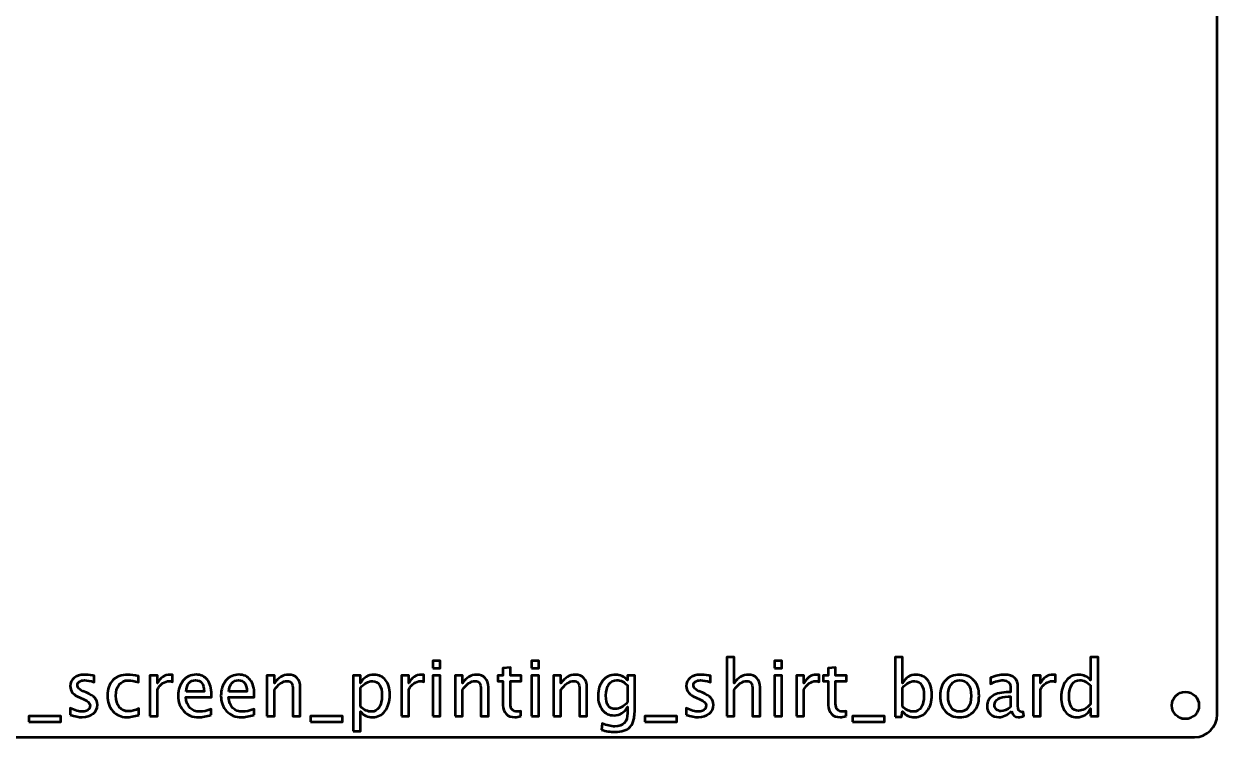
# Model space of a CAD drawing. Header units: centimetres. Extents: x -26.2 to 26.2, y -31.4 to 31.4.
# Drawn here: x -0.11 to 26.2, y -31.45 to -15.72 of the extents above; entities that cross this region are included whole.
import ezdxf

# ---------------------------------------------------------------- set-up
doc = ezdxf.new("R2010")
doc.units = ezdxf.units.CM
doc.header["$MEASUREMENT"] = 0
doc.layers.add('Layer 1', color=7, linetype='Continuous')

msp = doc.modelspace()

# ---------------------------------------------------------------- linework, layer by layer
at = {"layer": 'Layer 1', "lineweight": 53}
msp.add_ellipse((25.50001, -30.75001), major_axis=(0, 0.30001), ratio=1, dxfattribs=at)
msp.add_open_spline([(-6.7, 23.95), (-6.7, 23.95), (-6.7, 30.95), (-6.7, 30.95), (-6.7, 30.95), (-6.7, 31.22614), (-6.47614, 31.45), (-6.2, 31.45), (-6.2, 31.45), (-6.2, 31.45), (6.2, 31.45), (6.2, 31.45), (6.2, 31.45), (6.47614, 31.45), (6.7, 31.22614), (6.7, 30.95), (6.7, 30.95), (6.7, 30.95), (6.7, 23.95), (6.7, 23.95), (6.7, 23.95), (6.7, 23.95), (25.7, 23.95), (25.7, 23.95), (25.7, 23.95), (25.97614, 23.95), (26.2, 23.72614), (26.2, 23.45), (26.2, 23.45), (26.2, 23.45), (26.2, -30.95), (26.2, -30.95), (26.2, -30.95), (26.2, -31.22614), (25.97614, -31.45), (25.7, -31.45), (25.7, -31.45), (25.7, -31.45), (6.2, -31.45), (6.2, -31.45), (6.2, -31.45), (6.2, -31.45), (-6.2, -31.45), (-6.2, -31.45), (-6.2, -31.45), (-6.2, -31.45), (-25.7, -31.45), (-25.7, -31.45), (-25.7, -31.45), (-25.97614, -31.45), (-26.2, -31.22614), (-26.2, -30.95), (-26.2, -30.95), (-26.2, -30.95), (-26.2, 23.45), (-26.2, 23.45), (-26.2, 23.45), (-26.2, 23.72614), (-25.97614, 23.95), (-25.7, 23.95), (-25.7, 23.95), (-25.7, 23.95), (-6.7, 23.95), (-6.7, 23.95)], degree=3, knots=[0, 0, 0, 0, 0.05882353, 0.05882353, 0.05882353, 0.05882353, 0.11764706, 0.11764706, 0.11764706, 0.11764706, 0.17647059, 0.17647059, 0.17647059, 0.17647059, 0.23529412, 0.23529412, 0.23529412, 0.23529412, 0.29411765, 0.29411765, 0.29411765, 0.29411765, 0.35294118, 0.35294118, 0.35294118, 0.35294118, 0.41176471, 0.41176471, 0.41176471, 0.41176471, 0.47058824, 0.47058824, 0.47058824, 0.47058824, 0.52941176, 0.52941176, 0.52941176, 0.52941176, 0.58823529, 0.58823529, 0.58823529, 0.58823529, 0.64705882, 0.64705882, 0.64705882, 0.64705882, 0.70588235, 0.70588235, 0.70588235, 0.70588235, 0.76470588, 0.76470588, 0.76470588, 0.76470588, 0.82352941, 0.82352941, 0.82352941, 0.82352941, 0.88235294, 0.88235294, 0.88235294, 0.88235294, 1, 1, 1, 1], dxfattribs=at)
at = {"layer": 'Layer 1', "color": 5, "lineweight": 53}
for points, knots in [([(15.38648, -30.99003), (15.38648, -30.99003), (15.38648, -29.68447), (15.38648, -29.68447), (15.38648, -29.68447), (15.38648, -29.68447), (15.54904, -29.68447), (15.54904, -29.68447), (15.54904, -29.68447), (15.54904, -29.68447), (15.54904, -30.26218), (15.54904, -30.26218), (15.54904, -30.26218), (15.63512, -30.13659), (15.74067, -30.07394), (15.86541, -30.07394), (15.86541, -30.07394), (15.94387, -30.07394), (16.00624, -30.09849), (16.05224, -30.14788), (16.05224, -30.14788), (16.09824, -30.19699), (16.12138, -30.26331), (16.12138, -30.34628), (16.12138, -30.34628), (16.12138, -30.34628), (16.12138, -30.99003), (16.12138, -30.99003), (16.12138, -30.99003), (16.12138, -30.99003), (15.95883, -30.99003), (15.95883, -30.99003), (15.95883, -30.99003), (15.95883, -30.99003), (15.95883, -30.39934), (15.95883, -30.39934), (15.95883, -30.39934), (15.95883, -30.33274), (15.94895, -30.28532), (15.92947, -30.2571), (15.92947, -30.2571), (15.90972, -30.2286), (15.87726, -30.21448), (15.83183, -30.21448), (15.83183, -30.21448), (15.73192, -30.21448), (15.63766, -30.27968), (15.54904, -30.41006), (15.54904, -30.41006), (15.54904, -30.41006), (15.54904, -30.99003), (15.54904, -30.99003), (15.54904, -30.99003), (15.54904, -30.99003), (15.38648, -30.99003), (15.38648, -30.99003)], [0, 0, 0, 0, 0.06666667, 0.06666667, 0.06666667, 0.06666667, 0.13333333, 0.13333333, 0.13333333, 0.13333333, 0.2, 0.2, 0.2, 0.2, 0.26666667, 0.26666667, 0.26666667, 0.26666667, 0.33333333, 0.33333333, 0.33333333, 0.33333333, 0.4, 0.4, 0.4, 0.4, 0.46666667, 0.46666667, 0.46666667, 0.46666667, 0.53333333, 0.53333333, 0.53333333, 0.53333333, 0.6, 0.6, 0.6, 0.6, 0.66666667, 0.66666667, 0.66666667, 0.66666667, 0.73333333, 0.73333333, 0.73333333, 0.73333333, 0.8, 0.8, 0.8, 0.8, 0.86666667, 0.86666667, 0.86666667, 0.86666667, 1, 1, 1, 1]), ([(19.09967, -31.00019), (19.09967, -31.00019), (19.09967, -29.68447), (19.09967, -29.68447), (19.09967, -29.68447), (19.09967, -29.68447), (19.26223, -29.68447), (19.26223, -29.68447), (19.26223, -29.68447), (19.26223, -29.68447), (19.26223, -30.26218), (19.26223, -30.26218), (19.26223, -30.26218), (19.32883, -30.13659), (19.42902, -30.07394), (19.56251, -30.07394), (19.56251, -30.07394), (19.6706, -30.07394), (19.75555, -30.11317), (19.81764, -30.19191), (19.81764, -30.19191), (19.87973, -30.27065), (19.91077, -30.37817), (19.91077, -30.51449), (19.91077, -30.51449), (19.91077, -30.66294), (19.8755, -30.78288), (19.80522, -30.87375), (19.80522, -30.87375), (19.73495, -30.96491), (19.64238, -31.01035), (19.5278, -31.01035), (19.5278, -31.01035), (19.4214, -31.01035), (19.33278, -30.96971), (19.26223, -30.88815), (19.26223, -30.88815), (19.26223, -30.88815), (19.24247, -31.00019), (19.24247, -31.00019), (19.24247, -31.00019), (19.24247, -31.00019), (19.09967, -31.00019), (19.09967, -31.00019)], [0, 0, 0, 0, 0.08333333, 0.08333333, 0.08333333, 0.08333333, 0.16666667, 0.16666667, 0.16666667, 0.16666667, 0.25, 0.25, 0.25, 0.25, 0.33333333, 0.33333333, 0.33333333, 0.33333333, 0.41666667, 0.41666667, 0.41666667, 0.41666667, 0.5, 0.5, 0.5, 0.5, 0.58333333, 0.58333333, 0.58333333, 0.58333333, 0.66666667, 0.66666667, 0.66666667, 0.66666667, 0.75, 0.75, 0.75, 0.75, 0.83333333, 0.83333333, 0.83333333, 0.83333333, 1, 1, 1, 1]), ([(23.41089, -30.99003), (23.41089, -30.99003), (23.41089, -30.82154), (23.41089, -30.82154), (23.41089, -30.82154), (23.34456, -30.94741), (23.24466, -31.01035), (23.11117, -31.01035), (23.11117, -31.01035), (23.00279, -31.01035), (22.91756, -30.97112), (22.85547, -30.89238), (22.85547, -30.89238), (22.79338, -30.81364), (22.76234, -30.70611), (22.76234, -30.5698), (22.76234, -30.5698), (22.76234, -30.42079), (22.79762, -30.30084), (22.86789, -30.20997), (22.86789, -30.20997), (22.93845, -30.11938), (23.03101, -30.07394), (23.14588, -30.07394), (23.14588, -30.07394), (23.25228, -30.07394), (23.34089, -30.11458), (23.41089, -30.19614), (23.41089, -30.19614), (23.41089, -30.19614), (23.41089, -29.68447), (23.41089, -29.68447), (23.41089, -29.68447), (23.41089, -29.68447), (23.57344, -29.68447), (23.57344, -29.68447), (23.57344, -29.68447), (23.57344, -29.68447), (23.57344, -30.99003), (23.57344, -30.99003), (23.57344, -30.99003), (23.57344, -30.99003), (23.41089, -30.99003), (23.41089, -30.99003)], [0, 0, 0, 0, 0.08333333, 0.08333333, 0.08333333, 0.08333333, 0.16666667, 0.16666667, 0.16666667, 0.16666667, 0.25, 0.25, 0.25, 0.25, 0.33333333, 0.33333333, 0.33333333, 0.33333333, 0.41666667, 0.41666667, 0.41666667, 0.41666667, 0.5, 0.5, 0.5, 0.5, 0.58333333, 0.58333333, 0.58333333, 0.58333333, 0.66666667, 0.66666667, 0.66666667, 0.66666667, 0.75, 0.75, 0.75, 0.75, 0.83333333, 0.83333333, 0.83333333, 0.83333333, 1, 1, 1, 1]), ([(8.90667, -29.92831), (8.90667, -29.92831), (8.90667, -29.76575), (8.90667, -29.76575), (8.90667, -29.76575), (8.90667, -29.76575), (9.06923, -29.76575), (9.06923, -29.76575), (9.06923, -29.76575), (9.06923, -29.76575), (9.06923, -29.92831), (9.06923, -29.92831), (9.06923, -29.92831), (9.06923, -29.92831), (8.90667, -29.92831), (8.90667, -29.92831)], [0, 0, 0, 0, 0.2, 0.2, 0.2, 0.2, 0.4, 0.4, 0.4, 0.4, 0.6, 0.6, 0.6, 0.6, 1, 1, 1, 1]), ([(10.84835, -30.98975), (10.79811, -31.00358), (10.75437, -31.01035), (10.7174, -31.01035), (10.7174, -31.01035), (10.63442, -31.01035), (10.5698, -30.98664), (10.52351, -30.93923), (10.52351, -30.93923), (10.47695, -30.89182), (10.4538, -30.82606), (10.4538, -30.74167), (10.4538, -30.74167), (10.4538, -30.74167), (10.4538, -30.21448), (10.4538, -30.21448), (10.4538, -30.21448), (10.4538, -30.21448), (10.34148, -30.21448), (10.34148, -30.21448), (10.34148, -30.21448), (10.34148, -30.21448), (10.34148, -30.09257), (10.34148, -30.09257), (10.34148, -30.09257), (10.34148, -30.09257), (10.4538, -30.09257), (10.4538, -30.09257), (10.4538, -30.09257), (10.4538, -30.09257), (10.4538, -29.93029), (10.4538, -29.93029), (10.4538, -29.93029), (10.4538, -29.93029), (10.61636, -29.91477), (10.61636, -29.91477), (10.61636, -29.91477), (10.61636, -29.91477), (10.61636, -30.09257), (10.61636, -30.09257), (10.61636, -30.09257), (10.61636, -30.09257), (10.85174, -30.09257), (10.85174, -30.09257), (10.85174, -30.09257), (10.85174, -30.09257), (10.85174, -30.21448), (10.85174, -30.21448), (10.85174, -30.21448), (10.85174, -30.21448), (10.61636, -30.21448), (10.61636, -30.21448), (10.61636, -30.21448), (10.61636, -30.21448), (10.61636, -30.71232), (10.61636, -30.71232), (10.61636, -30.71232), (10.61636, -30.82973), (10.66744, -30.88843), (10.76933, -30.88843), (10.76933, -30.88843), (10.79106, -30.88843), (10.8173, -30.88476), (10.84835, -30.87771), (10.84835, -30.87771), (10.84835, -30.87771), (10.84835, -30.98975), (10.84835, -30.98975)], [0, 0, 0, 0, 0.05555556, 0.05555556, 0.05555556, 0.05555556, 0.11111111, 0.11111111, 0.11111111, 0.11111111, 0.16666667, 0.16666667, 0.16666667, 0.16666667, 0.22222222, 0.22222222, 0.22222222, 0.22222222, 0.27777778, 0.27777778, 0.27777778, 0.27777778, 0.33333333, 0.33333333, 0.33333333, 0.33333333, 0.38888889, 0.38888889, 0.38888889, 0.38888889, 0.44444444, 0.44444444, 0.44444444, 0.44444444, 0.5, 0.5, 0.5, 0.5, 0.55555556, 0.55555556, 0.55555556, 0.55555556, 0.61111111, 0.61111111, 0.61111111, 0.61111111, 0.66666667, 0.66666667, 0.66666667, 0.66666667, 0.72222222, 0.72222222, 0.72222222, 0.72222222, 0.77777778, 0.77777778, 0.77777778, 0.77777778, 0.83333333, 0.83333333, 0.83333333, 0.83333333, 0.88888889, 0.88888889, 0.88888889, 0.88888889, 1, 1, 1, 1]), ([(11.08034, -29.92831), (11.08034, -29.92831), (11.08034, -29.76575), (11.08034, -29.76575), (11.08034, -29.76575), (11.08034, -29.76575), (11.2429, -29.76575), (11.2429, -29.76575), (11.2429, -29.76575), (11.2429, -29.76575), (11.2429, -29.92831), (11.2429, -29.92831), (11.2429, -29.92831), (11.2429, -29.92831), (11.08034, -29.92831), (11.08034, -29.92831)], [0, 0, 0, 0, 0.2, 0.2, 0.2, 0.2, 0.4, 0.4, 0.4, 0.4, 0.6, 0.6, 0.6, 0.6, 1, 1, 1, 1]), ([(16.43747, -29.92831), (16.43747, -29.92831), (16.43747, -29.76575), (16.43747, -29.76575), (16.43747, -29.76575), (16.43747, -29.76575), (16.60003, -29.76575), (16.60003, -29.76575), (16.60003, -29.76575), (16.60003, -29.76575), (16.60003, -29.92831), (16.60003, -29.92831), (16.60003, -29.92831), (16.60003, -29.92831), (16.43747, -29.92831), (16.43747, -29.92831)], [0, 0, 0, 0, 0.2, 0.2, 0.2, 0.2, 0.4, 0.4, 0.4, 0.4, 0.6, 0.6, 0.6, 0.6, 1, 1, 1, 1]), ([(18.02101, -30.98975), (17.97077, -31.00358), (17.92703, -31.01035), (17.89006, -31.01035), (17.89006, -31.01035), (17.80708, -31.01035), (17.74246, -30.98664), (17.69617, -30.93923), (17.69617, -30.93923), (17.64961, -30.89182), (17.62646, -30.82606), (17.62646, -30.74167), (17.62646, -30.74167), (17.62646, -30.74167), (17.62646, -30.21448), (17.62646, -30.21448), (17.62646, -30.21448), (17.62646, -30.21448), (17.51414, -30.21448), (17.51414, -30.21448), (17.51414, -30.21448), (17.51414, -30.21448), (17.51414, -30.09257), (17.51414, -30.09257), (17.51414, -30.09257), (17.51414, -30.09257), (17.62646, -30.09257), (17.62646, -30.09257), (17.62646, -30.09257), (17.62646, -30.09257), (17.62646, -29.93029), (17.62646, -29.93029), (17.62646, -29.93029), (17.62646, -29.93029), (17.78902, -29.91477), (17.78902, -29.91477), (17.78902, -29.91477), (17.78902, -29.91477), (17.78902, -30.09257), (17.78902, -30.09257), (17.78902, -30.09257), (17.78902, -30.09257), (18.0244, -30.09257), (18.0244, -30.09257), (18.0244, -30.09257), (18.0244, -30.09257), (18.0244, -30.21448), (18.0244, -30.21448), (18.0244, -30.21448), (18.0244, -30.21448), (17.78902, -30.21448), (17.78902, -30.21448), (17.78902, -30.21448), (17.78902, -30.21448), (17.78902, -30.71232), (17.78902, -30.71232), (17.78902, -30.71232), (17.78902, -30.82973), (17.8401, -30.88843), (17.94199, -30.88843), (17.94199, -30.88843), (17.96372, -30.88843), (17.98996, -30.88476), (18.02101, -30.87771), (18.02101, -30.87771), (18.02101, -30.87771), (18.02101, -30.98975), (18.02101, -30.98975)], [0, 0, 0, 0, 0.05555556, 0.05555556, 0.05555556, 0.05555556, 0.11111111, 0.11111111, 0.11111111, 0.11111111, 0.16666667, 0.16666667, 0.16666667, 0.16666667, 0.22222222, 0.22222222, 0.22222222, 0.22222222, 0.27777778, 0.27777778, 0.27777778, 0.27777778, 0.33333333, 0.33333333, 0.33333333, 0.33333333, 0.38888889, 0.38888889, 0.38888889, 0.38888889, 0.44444444, 0.44444444, 0.44444444, 0.44444444, 0.5, 0.5, 0.5, 0.5, 0.55555556, 0.55555556, 0.55555556, 0.55555556, 0.61111111, 0.61111111, 0.61111111, 0.61111111, 0.66666667, 0.66666667, 0.66666667, 0.66666667, 0.72222222, 0.72222222, 0.72222222, 0.72222222, 0.77777778, 0.77777778, 0.77777778, 0.77777778, 0.83333333, 0.83333333, 0.83333333, 0.83333333, 0.88888889, 0.88888889, 0.88888889, 0.88888889, 1, 1, 1, 1]), ([(0.90794, -30.95786), (0.90794, -30.95786), (0.90794, -30.80884), (0.90794, -30.80884), (0.90794, -30.80884), (1.01433, -30.8619), (1.10662, -30.88843), (1.18536, -30.88843), (1.18536, -30.88843), (1.23221, -30.88843), (1.27116, -30.87573), (1.30192, -30.85033), (1.30192, -30.85033), (1.33268, -30.82521), (1.3482, -30.7936), (1.3482, -30.7555), (1.3482, -30.7555), (1.3482, -30.69991), (1.30502, -30.6539), (1.21866, -30.6175), (1.21866, -30.6175), (1.21866, -30.6175), (1.12355, -30.57714), (1.12355, -30.57714), (1.12355, -30.57714), (0.98329, -30.519), (0.91302, -30.4349), (0.91302, -30.32568), (0.91302, -30.32568), (0.91302, -30.2475), (0.94067, -30.18598), (0.99599, -30.14111), (0.99599, -30.14111), (1.05131, -30.09623), (1.12722, -30.07394), (1.22346, -30.07394), (1.22346, -30.07394), (1.27341, -30.07394), (1.3355, -30.08071), (1.40916, -30.09454), (1.40916, -30.09454), (1.40916, -30.09454), (1.44303, -30.10103), (1.44303, -30.10103), (1.44303, -30.10103), (1.44303, -30.10103), (1.44303, -30.2365), (1.44303, -30.2365), (1.44303, -30.2365), (1.35244, -30.2094), (1.28019, -30.19586), (1.22628, -30.19586), (1.22628, -30.19586), (1.17887, -30.19586), (1.14133, -30.2063), (1.11283, -30.2269), (1.11283, -30.2269), (1.08461, -30.2475), (1.0705, -30.27516), (1.0705, -30.30988), (1.0705, -30.30988), (1.0705, -30.3587), (1.11001, -30.40019), (1.18931, -30.43377), (1.18931, -30.43377), (1.18931, -30.43377), (1.26749, -30.46679), (1.26749, -30.46679), (1.26749, -30.46679), (1.3561, -30.50404), (1.41876, -30.54356), (1.45545, -30.58504), (1.45545, -30.58504), (1.49242, -30.62653), (1.51076, -30.67846), (1.51076, -30.74055), (1.51076, -30.74055), (1.51076, -30.81929), (1.47972, -30.88391), (1.41735, -30.93443), (1.41735, -30.93443), (1.35526, -30.98495), (1.27567, -31.01035), (1.17887, -31.01035), (1.17887, -31.01035), (1.10436, -31.01035), (1.01433, -30.99285), (0.90794, -30.95786)], [0, 0, 0, 0, 0.04347826, 0.04347826, 0.04347826, 0.04347826, 0.08695652, 0.08695652, 0.08695652, 0.08695652, 0.13043478, 0.13043478, 0.13043478, 0.13043478, 0.17391304, 0.17391304, 0.17391304, 0.17391304, 0.2173913, 0.2173913, 0.2173913, 0.2173913, 0.26086957, 0.26086957, 0.26086957, 0.26086957, 0.30434783, 0.30434783, 0.30434783, 0.30434783, 0.34782609, 0.34782609, 0.34782609, 0.34782609, 0.39130435, 0.39130435, 0.39130435, 0.39130435, 0.43478261, 0.43478261, 0.43478261, 0.43478261, 0.47826087, 0.47826087, 0.47826087, 0.47826087, 0.52173913, 0.52173913, 0.52173913, 0.52173913, 0.56521739, 0.56521739, 0.56521739, 0.56521739, 0.60869565, 0.60869565, 0.60869565, 0.60869565, 0.65217391, 0.65217391, 0.65217391, 0.65217391, 0.69565217, 0.69565217, 0.69565217, 0.69565217, 0.73913043, 0.73913043, 0.73913043, 0.73913043, 0.7826087, 0.7826087, 0.7826087, 0.7826087, 0.82608696, 0.82608696, 0.82608696, 0.82608696, 0.86956522, 0.86956522, 0.86956522, 0.86956522, 0.91304348, 0.91304348, 0.91304348, 0.91304348, 1, 1, 1, 1]), ([(2.42658, -30.96294), (2.32131, -30.99455), (2.23043, -31.01035), (2.15395, -31.01035), (2.15395, -31.01035), (2.03259, -31.01035), (1.93212, -30.96548), (1.85225, -30.87601), (1.85225, -30.87601), (1.77239, -30.78627), (1.73231, -30.6731), (1.73231, -30.53678), (1.73231, -30.53678), (1.73231, -30.39116), (1.77182, -30.27742), (1.85084, -30.19614), (1.85084, -30.19614), (1.92986, -30.11458), (2.04021, -30.07394), (2.18189, -30.07394), (2.18189, -30.07394), (2.2516, -30.07394), (2.33006, -30.08353), (2.41642, -30.10273), (2.41642, -30.10273), (2.41642, -30.10273), (2.41642, -30.23988), (2.41642, -30.23988), (2.41642, -30.23988), (2.32469, -30.21279), (2.2499, -30.19924), (2.19233, -30.19924), (2.19233, -30.19924), (2.10879, -30.19924), (2.04191, -30.23057), (1.99195, -30.29294), (1.99195, -30.29294), (1.942, -30.35531), (1.91688, -30.43857), (1.91688, -30.54243), (1.91688, -30.54243), (1.91688, -30.64318), (1.94285, -30.72446), (1.99449, -30.78683), (1.99449, -30.78683), (2.04614, -30.84892), (2.11359, -30.87996), (2.19741, -30.87996), (2.19741, -30.87996), (2.27164, -30.87996), (2.34784, -30.86077), (2.42658, -30.82239), (2.42658, -30.82239), (2.42658, -30.82239), (2.42658, -30.96294), (2.42658, -30.96294)], [0, 0, 0, 0, 0.06666667, 0.06666667, 0.06666667, 0.06666667, 0.13333333, 0.13333333, 0.13333333, 0.13333333, 0.2, 0.2, 0.2, 0.2, 0.26666667, 0.26666667, 0.26666667, 0.26666667, 0.33333333, 0.33333333, 0.33333333, 0.33333333, 0.4, 0.4, 0.4, 0.4, 0.46666667, 0.46666667, 0.46666667, 0.46666667, 0.53333333, 0.53333333, 0.53333333, 0.53333333, 0.6, 0.6, 0.6, 0.6, 0.66666667, 0.66666667, 0.66666667, 0.66666667, 0.73333333, 0.73333333, 0.73333333, 0.73333333, 0.8, 0.8, 0.8, 0.8, 0.86666667, 0.86666667, 0.86666667, 0.86666667, 1, 1, 1, 1]), ([(2.6707, -30.99003), (2.6707, -30.99003), (2.6707, -30.09257), (2.6707, -30.09257), (2.6707, -30.09257), (2.6707, -30.09257), (2.83326, -30.09257), (2.83326, -30.09257), (2.83326, -30.09257), (2.83326, -30.09257), (2.83326, -30.26218), (2.83326, -30.26218), (2.83326, -30.26218), (2.89789, -30.13659), (2.99159, -30.07394), (3.11463, -30.07394), (3.11463, -30.07394), (3.13129, -30.07394), (3.14878, -30.07535), (3.16685, -30.07817), (3.16685, -30.07817), (3.16685, -30.07817), (3.16685, -30.23029), (3.16685, -30.23029), (3.16685, -30.23029), (3.13862, -30.22098), (3.11379, -30.21618), (3.09234, -30.21618), (3.09234, -30.21618), (2.98905, -30.21618), (2.90269, -30.27714), (2.83326, -30.39934), (2.83326, -30.39934), (2.83326, -30.39934), (2.83326, -30.99003), (2.83326, -30.99003), (2.83326, -30.99003), (2.83326, -30.99003), (2.6707, -30.99003), (2.6707, -30.99003)], [0, 0, 0, 0, 0.09090909, 0.09090909, 0.09090909, 0.09090909, 0.18181818, 0.18181818, 0.18181818, 0.18181818, 0.27272727, 0.27272727, 0.27272727, 0.27272727, 0.36363636, 0.36363636, 0.36363636, 0.36363636, 0.45454545, 0.45454545, 0.45454545, 0.45454545, 0.54545455, 0.54545455, 0.54545455, 0.54545455, 0.63636364, 0.63636364, 0.63636364, 0.63636364, 0.72727273, 0.72727273, 0.72727273, 0.72727273, 0.81818182, 0.81818182, 0.81818182, 0.81818182, 1, 1, 1, 1]), ([(4.02226, -30.96124), (3.91304, -30.99398), (3.81962, -31.01035), (3.74173, -31.01035), (3.74173, -31.01035), (3.6088, -31.01035), (3.50071, -30.96632), (3.41745, -30.87855), (3.41745, -30.87855), (3.3342, -30.79078), (3.29243, -30.67705), (3.29243, -30.53706), (3.29243, -30.53706), (3.29243, -30.40132), (3.32912, -30.28984), (3.40278, -30.20263), (3.40278, -30.20263), (3.47644, -30.11571), (3.5707, -30.07225), (3.68556, -30.07225), (3.68556, -30.07225), (3.79422, -30.07225), (3.87832, -30.11091), (3.93759, -30.18824), (3.93759, -30.18824), (3.99686, -30.26557), (4.02649, -30.37507), (4.02649, -30.51703), (4.02649, -30.51703), (4.02649, -30.51703), (4.02564, -30.5667), (4.02564, -30.5667), (4.02564, -30.5667), (4.02564, -30.5667), (3.45838, -30.5667), (3.45838, -30.5667), (3.45838, -30.5667), (3.48208, -30.78119), (3.58679, -30.88843), (3.77221, -30.88843), (3.77221, -30.88843), (3.84022, -30.88843), (3.92348, -30.86924), (4.02226, -30.83086), (4.02226, -30.83086), (4.02226, -30.83086), (4.02226, -30.96124), (4.02226, -30.96124)], [0, 0, 0, 0, 0.07692308, 0.07692308, 0.07692308, 0.07692308, 0.15384615, 0.15384615, 0.15384615, 0.15384615, 0.23076923, 0.23076923, 0.23076923, 0.23076923, 0.30769231, 0.30769231, 0.30769231, 0.30769231, 0.38461538, 0.38461538, 0.38461538, 0.38461538, 0.46153846, 0.46153846, 0.46153846, 0.46153846, 0.53846154, 0.53846154, 0.53846154, 0.53846154, 0.61538462, 0.61538462, 0.61538462, 0.61538462, 0.69230769, 0.69230769, 0.69230769, 0.69230769, 0.76923077, 0.76923077, 0.76923077, 0.76923077, 0.84615385, 0.84615385, 0.84615385, 0.84615385, 1, 1, 1, 1]), ([(3.46684, -30.44478), (3.46684, -30.44478), (3.86308, -30.44478), (3.86308, -30.44478), (3.86308, -30.44478), (3.86308, -30.2777), (3.80071, -30.19416), (3.67625, -30.19416), (3.67625, -30.19416), (3.55094, -30.19416), (3.48124, -30.2777), (3.46684, -30.44478)], [0, 0, 0, 0, 0.25, 0.25, 0.25, 0.25, 0.5, 0.5, 0.5, 0.5, 1, 1, 1, 1]), ([(4.96573, -30.96124), (4.85651, -30.99398), (4.76309, -31.01035), (4.6852, -31.01035), (4.6852, -31.01035), (4.55227, -31.01035), (4.44418, -30.96632), (4.36092, -30.87855), (4.36092, -30.87855), (4.27767, -30.79078), (4.2359, -30.67705), (4.2359, -30.53706), (4.2359, -30.53706), (4.2359, -30.40132), (4.27259, -30.28984), (4.34625, -30.20263), (4.34625, -30.20263), (4.41991, -30.11571), (4.51417, -30.07225), (4.62903, -30.07225), (4.62903, -30.07225), (4.73769, -30.07225), (4.82179, -30.11091), (4.88106, -30.18824), (4.88106, -30.18824), (4.94033, -30.26557), (4.96996, -30.37507), (4.96996, -30.51703), (4.96996, -30.51703), (4.96996, -30.51703), (4.96911, -30.5667), (4.96911, -30.5667), (4.96911, -30.5667), (4.96911, -30.5667), (4.40185, -30.5667), (4.40185, -30.5667), (4.40185, -30.5667), (4.42555, -30.78119), (4.53026, -30.88843), (4.71568, -30.88843), (4.71568, -30.88843), (4.78369, -30.88843), (4.86695, -30.86924), (4.96573, -30.83086), (4.96573, -30.83086), (4.96573, -30.83086), (4.96573, -30.96124), (4.96573, -30.96124)], [0, 0, 0, 0, 0.07692308, 0.07692308, 0.07692308, 0.07692308, 0.15384615, 0.15384615, 0.15384615, 0.15384615, 0.23076923, 0.23076923, 0.23076923, 0.23076923, 0.30769231, 0.30769231, 0.30769231, 0.30769231, 0.38461538, 0.38461538, 0.38461538, 0.38461538, 0.46153846, 0.46153846, 0.46153846, 0.46153846, 0.53846154, 0.53846154, 0.53846154, 0.53846154, 0.61538462, 0.61538462, 0.61538462, 0.61538462, 0.69230769, 0.69230769, 0.69230769, 0.69230769, 0.76923077, 0.76923077, 0.76923077, 0.76923077, 0.84615385, 0.84615385, 0.84615385, 0.84615385, 1, 1, 1, 1]), ([(4.41031, -30.44478), (4.41031, -30.44478), (4.80655, -30.44478), (4.80655, -30.44478), (4.80655, -30.44478), (4.80655, -30.2777), (4.74418, -30.19416), (4.61972, -30.19416), (4.61972, -30.19416), (4.49441, -30.19416), (4.42471, -30.2777), (4.41031, -30.44478)], [0, 0, 0, 0, 0.25, 0.25, 0.25, 0.25, 0.5, 0.5, 0.5, 0.5, 1, 1, 1, 1]), ([(5.25049, -30.99003), (5.25049, -30.99003), (5.25049, -30.09257), (5.25049, -30.09257), (5.25049, -30.09257), (5.25049, -30.09257), (5.41305, -30.09257), (5.41305, -30.09257), (5.41305, -30.09257), (5.41305, -30.09257), (5.41305, -30.26218), (5.41305, -30.26218), (5.41305, -30.26218), (5.49913, -30.13659), (5.60468, -30.07394), (5.72942, -30.07394), (5.72942, -30.07394), (5.80788, -30.07394), (5.87025, -30.09849), (5.91625, -30.14788), (5.91625, -30.14788), (5.96225, -30.19699), (5.98539, -30.26331), (5.98539, -30.34628), (5.98539, -30.34628), (5.98539, -30.34628), (5.98539, -30.99003), (5.98539, -30.99003), (5.98539, -30.99003), (5.98539, -30.99003), (5.82284, -30.99003), (5.82284, -30.99003), (5.82284, -30.99003), (5.82284, -30.99003), (5.82284, -30.39934), (5.82284, -30.39934), (5.82284, -30.39934), (5.82284, -30.33274), (5.81296, -30.28532), (5.79348, -30.2571), (5.79348, -30.2571), (5.77373, -30.2286), (5.74127, -30.21448), (5.69584, -30.21448), (5.69584, -30.21448), (5.59593, -30.21448), (5.50167, -30.27968), (5.41305, -30.41006), (5.41305, -30.41006), (5.41305, -30.41006), (5.41305, -30.99003), (5.41305, -30.99003), (5.41305, -30.99003), (5.41305, -30.99003), (5.25049, -30.99003), (5.25049, -30.99003)], [0, 0, 0, 0, 0.06666667, 0.06666667, 0.06666667, 0.06666667, 0.13333333, 0.13333333, 0.13333333, 0.13333333, 0.2, 0.2, 0.2, 0.2, 0.26666667, 0.26666667, 0.26666667, 0.26666667, 0.33333333, 0.33333333, 0.33333333, 0.33333333, 0.4, 0.4, 0.4, 0.4, 0.46666667, 0.46666667, 0.46666667, 0.46666667, 0.53333333, 0.53333333, 0.53333333, 0.53333333, 0.6, 0.6, 0.6, 0.6, 0.66666667, 0.66666667, 0.66666667, 0.66666667, 0.73333333, 0.73333333, 0.73333333, 0.73333333, 0.8, 0.8, 0.8, 0.8, 0.86666667, 0.86666667, 0.86666667, 0.86666667, 1, 1, 1, 1]), ([(7.14815, -31.31684), (7.14815, -31.31684), (7.14815, -30.09257), (7.14815, -30.09257), (7.14815, -30.09257), (7.14815, -30.09257), (7.31071, -30.09257), (7.31071, -30.09257), (7.31071, -30.09257), (7.31071, -30.09257), (7.31071, -30.26218), (7.31071, -30.26218), (7.31071, -30.26218), (7.37731, -30.13659), (7.4775, -30.07394), (7.61099, -30.07394), (7.61099, -30.07394), (7.71908, -30.07394), (7.80403, -30.11317), (7.86612, -30.19191), (7.86612, -30.19191), (7.92821, -30.27065), (7.95925, -30.37817), (7.95925, -30.51449), (7.95925, -30.51449), (7.95925, -30.66294), (7.92398, -30.78288), (7.8537, -30.87375), (7.8537, -30.87375), (7.78343, -30.96491), (7.69086, -31.01035), (7.57628, -31.01035), (7.57628, -31.01035), (7.46988, -31.01035), (7.38126, -30.96971), (7.31071, -30.88815), (7.31071, -30.88815), (7.31071, -30.88815), (7.31071, -31.31684), (7.31071, -31.31684), (7.31071, -31.31684), (7.31071, -31.31684), (7.14815, -31.31684), (7.14815, -31.31684)], [0, 0, 0, 0, 0.08333333, 0.08333333, 0.08333333, 0.08333333, 0.16666667, 0.16666667, 0.16666667, 0.16666667, 0.25, 0.25, 0.25, 0.25, 0.33333333, 0.33333333, 0.33333333, 0.33333333, 0.41666667, 0.41666667, 0.41666667, 0.41666667, 0.5, 0.5, 0.5, 0.5, 0.58333333, 0.58333333, 0.58333333, 0.58333333, 0.66666667, 0.66666667, 0.66666667, 0.66666667, 0.75, 0.75, 0.75, 0.75, 0.83333333, 0.83333333, 0.83333333, 0.83333333, 1, 1, 1, 1]), ([(7.31071, -30.77611), (7.39453, -30.85089), (7.4744, -30.88843), (7.55032, -30.88843), (7.55032, -30.88843), (7.6251, -30.88843), (7.68296, -30.8571), (7.7236, -30.79473), (7.7236, -30.79473), (7.76452, -30.73236), (7.78484, -30.64459), (7.78484, -30.53114), (7.78484, -30.53114), (7.78484, -30.32116), (7.71542, -30.21618), (7.57656, -30.21618), (7.57656, -30.21618), (7.48569, -30.21618), (7.39707, -30.26528), (7.31071, -30.36378), (7.31071, -30.36378), (7.31071, -30.36378), (7.31071, -30.77611), (7.31071, -30.77611)], [0, 0, 0, 0, 0.14285714, 0.14285714, 0.14285714, 0.14285714, 0.28571429, 0.28571429, 0.28571429, 0.28571429, 0.42857143, 0.42857143, 0.42857143, 0.42857143, 0.57142857, 0.57142857, 0.57142857, 0.57142857, 0.71428571, 0.71428571, 0.71428571, 0.71428571, 1, 1, 1, 1]), ([(8.21382, -30.99003), (8.21382, -30.99003), (8.21382, -30.09257), (8.21382, -30.09257), (8.21382, -30.09257), (8.21382, -30.09257), (8.37638, -30.09257), (8.37638, -30.09257), (8.37638, -30.09257), (8.37638, -30.09257), (8.37638, -30.26218), (8.37638, -30.26218), (8.37638, -30.26218), (8.44101, -30.13659), (8.53471, -30.07394), (8.65775, -30.07394), (8.65775, -30.07394), (8.67441, -30.07394), (8.6919, -30.07535), (8.70997, -30.07817), (8.70997, -30.07817), (8.70997, -30.07817), (8.70997, -30.23029), (8.70997, -30.23029), (8.70997, -30.23029), (8.68174, -30.22098), (8.65691, -30.21618), (8.63546, -30.21618), (8.63546, -30.21618), (8.53217, -30.21618), (8.44581, -30.27714), (8.37638, -30.39934), (8.37638, -30.39934), (8.37638, -30.39934), (8.37638, -30.99003), (8.37638, -30.99003), (8.37638, -30.99003), (8.37638, -30.99003), (8.21382, -30.99003), (8.21382, -30.99003)], [0, 0, 0, 0, 0.09090909, 0.09090909, 0.09090909, 0.09090909, 0.18181818, 0.18181818, 0.18181818, 0.18181818, 0.27272727, 0.27272727, 0.27272727, 0.27272727, 0.36363636, 0.36363636, 0.36363636, 0.36363636, 0.45454545, 0.45454545, 0.45454545, 0.45454545, 0.54545455, 0.54545455, 0.54545455, 0.54545455, 0.63636364, 0.63636364, 0.63636364, 0.63636364, 0.72727273, 0.72727273, 0.72727273, 0.72727273, 0.81818182, 0.81818182, 0.81818182, 0.81818182, 1, 1, 1, 1]), ([(8.90667, -30.99003), (8.90667, -30.99003), (8.90667, -30.09257), (8.90667, -30.09257), (8.90667, -30.09257), (8.90667, -30.09257), (9.06923, -30.09257), (9.06923, -30.09257), (9.06923, -30.09257), (9.06923, -30.09257), (9.06923, -30.99003), (9.06923, -30.99003), (9.06923, -30.99003), (9.06923, -30.99003), (8.90667, -30.99003), (8.90667, -30.99003)], [0, 0, 0, 0, 0.2, 0.2, 0.2, 0.2, 0.4, 0.4, 0.4, 0.4, 0.6, 0.6, 0.6, 0.6, 1, 1, 1, 1]), ([(9.39604, -30.99003), (9.39604, -30.99003), (9.39604, -30.09257), (9.39604, -30.09257), (9.39604, -30.09257), (9.39604, -30.09257), (9.5586, -30.09257), (9.5586, -30.09257), (9.5586, -30.09257), (9.5586, -30.09257), (9.5586, -30.26218), (9.5586, -30.26218), (9.5586, -30.26218), (9.64468, -30.13659), (9.75023, -30.07394), (9.87497, -30.07394), (9.87497, -30.07394), (9.95343, -30.07394), (10.0158, -30.09849), (10.0618, -30.14788), (10.0618, -30.14788), (10.1078, -30.19699), (10.13094, -30.26331), (10.13094, -30.34628), (10.13094, -30.34628), (10.13094, -30.34628), (10.13094, -30.99003), (10.13094, -30.99003), (10.13094, -30.99003), (10.13094, -30.99003), (9.96839, -30.99003), (9.96839, -30.99003), (9.96839, -30.99003), (9.96839, -30.99003), (9.96839, -30.39934), (9.96839, -30.39934), (9.96839, -30.39934), (9.96839, -30.33274), (9.95851, -30.28532), (9.93903, -30.2571), (9.93903, -30.2571), (9.91928, -30.2286), (9.88682, -30.21448), (9.84139, -30.21448), (9.84139, -30.21448), (9.74148, -30.21448), (9.64722, -30.27968), (9.5586, -30.41006), (9.5586, -30.41006), (9.5586, -30.41006), (9.5586, -30.99003), (9.5586, -30.99003), (9.5586, -30.99003), (9.5586, -30.99003), (9.39604, -30.99003), (9.39604, -30.99003)], [0, 0, 0, 0, 0.06666667, 0.06666667, 0.06666667, 0.06666667, 0.13333333, 0.13333333, 0.13333333, 0.13333333, 0.2, 0.2, 0.2, 0.2, 0.26666667, 0.26666667, 0.26666667, 0.26666667, 0.33333333, 0.33333333, 0.33333333, 0.33333333, 0.4, 0.4, 0.4, 0.4, 0.46666667, 0.46666667, 0.46666667, 0.46666667, 0.53333333, 0.53333333, 0.53333333, 0.53333333, 0.6, 0.6, 0.6, 0.6, 0.66666667, 0.66666667, 0.66666667, 0.66666667, 0.73333333, 0.73333333, 0.73333333, 0.73333333, 0.8, 0.8, 0.8, 0.8, 0.86666667, 0.86666667, 0.86666667, 0.86666667, 1, 1, 1, 1]), ([(11.08034, -30.99003), (11.08034, -30.99003), (11.08034, -30.09257), (11.08034, -30.09257), (11.08034, -30.09257), (11.08034, -30.09257), (11.2429, -30.09257), (11.2429, -30.09257), (11.2429, -30.09257), (11.2429, -30.09257), (11.2429, -30.99003), (11.2429, -30.99003), (11.2429, -30.99003), (11.2429, -30.99003), (11.08034, -30.99003), (11.08034, -30.99003)], [0, 0, 0, 0, 0.2, 0.2, 0.2, 0.2, 0.4, 0.4, 0.4, 0.4, 0.6, 0.6, 0.6, 0.6, 1, 1, 1, 1]), ([(11.56971, -30.99003), (11.56971, -30.99003), (11.56971, -30.09257), (11.56971, -30.09257), (11.56971, -30.09257), (11.56971, -30.09257), (11.73227, -30.09257), (11.73227, -30.09257), (11.73227, -30.09257), (11.73227, -30.09257), (11.73227, -30.26218), (11.73227, -30.26218), (11.73227, -30.26218), (11.81835, -30.13659), (11.9239, -30.07394), (12.04864, -30.07394), (12.04864, -30.07394), (12.1271, -30.07394), (12.18947, -30.09849), (12.23547, -30.14788), (12.23547, -30.14788), (12.28147, -30.19699), (12.30461, -30.26331), (12.30461, -30.34628), (12.30461, -30.34628), (12.30461, -30.34628), (12.30461, -30.99003), (12.30461, -30.99003), (12.30461, -30.99003), (12.30461, -30.99003), (12.14206, -30.99003), (12.14206, -30.99003), (12.14206, -30.99003), (12.14206, -30.99003), (12.14206, -30.39934), (12.14206, -30.39934), (12.14206, -30.39934), (12.14206, -30.33274), (12.13218, -30.28532), (12.1127, -30.2571), (12.1127, -30.2571), (12.09295, -30.2286), (12.06049, -30.21448), (12.01506, -30.21448), (12.01506, -30.21448), (11.91515, -30.21448), (11.82089, -30.27968), (11.73227, -30.41006), (11.73227, -30.41006), (11.73227, -30.41006), (11.73227, -30.99003), (11.73227, -30.99003), (11.73227, -30.99003), (11.73227, -30.99003), (11.56971, -30.99003), (11.56971, -30.99003)], [0, 0, 0, 0, 0.06666667, 0.06666667, 0.06666667, 0.06666667, 0.13333333, 0.13333333, 0.13333333, 0.13333333, 0.2, 0.2, 0.2, 0.2, 0.26666667, 0.26666667, 0.26666667, 0.26666667, 0.33333333, 0.33333333, 0.33333333, 0.33333333, 0.4, 0.4, 0.4, 0.4, 0.46666667, 0.46666667, 0.46666667, 0.46666667, 0.53333333, 0.53333333, 0.53333333, 0.53333333, 0.6, 0.6, 0.6, 0.6, 0.66666667, 0.66666667, 0.66666667, 0.66666667, 0.73333333, 0.73333333, 0.73333333, 0.73333333, 0.8, 0.8, 0.8, 0.8, 0.86666667, 0.86666667, 0.86666667, 0.86666667, 1, 1, 1, 1]), ([(12.62409, -31.28806), (12.62409, -31.28806), (12.64328, -31.14751), (12.64328, -31.14751), (12.64328, -31.14751), (12.73754, -31.19154), (12.83095, -31.21355), (12.92324, -31.21355), (12.92324, -31.21355), (13.1064, -31.21355), (13.19813, -31.11647), (13.19813, -30.92258), (13.19813, -30.92258), (13.19813, -30.92258), (13.19813, -30.78147), (13.19813, -30.78147), (13.19813, -30.78147), (13.1699, -30.84102), (13.12983, -30.88702), (13.07762, -30.92004), (13.07762, -30.92004), (13.02541, -30.95306), (12.96727, -30.96971), (12.9032, -30.96971), (12.9032, -30.96971), (12.79455, -30.96971), (12.70847, -30.93076), (12.64497, -30.85287), (12.64497, -30.85287), (12.58147, -30.77498), (12.54958, -30.66943), (12.54958, -30.53622), (12.54958, -30.53622), (12.54958, -30.3999), (12.5857, -30.28871), (12.65795, -30.20263), (12.65795, -30.20263), (12.73048, -30.11684), (12.8239, -30.07394), (12.93876, -30.07394), (12.93876, -30.07394), (13.03923, -30.07394), (13.12588, -30.11458), (13.19813, -30.19614), (13.19813, -30.19614), (13.19813, -30.19614), (13.19813, -30.09257), (13.19813, -30.09257), (13.19813, -30.09257), (13.19813, -30.09257), (13.36068, -30.09257), (13.36068, -30.09257), (13.36068, -30.09257), (13.36068, -30.09257), (13.36068, -30.74506), (13.36068, -30.74506), (13.36068, -30.74506), (13.36068, -30.88533), (13.35335, -30.98918), (13.33867, -31.05663), (13.33867, -31.05663), (13.32428, -31.12409), (13.29662, -31.1794), (13.25655, -31.2223), (13.25655, -31.2223), (13.18543, -31.29765), (13.07423, -31.33547), (12.92324, -31.33547), (12.92324, -31.33547), (12.81967, -31.33547), (12.72004, -31.31966), (12.62409, -31.28806)], [0, 0, 0, 0, 0.05263158, 0.05263158, 0.05263158, 0.05263158, 0.10526316, 0.10526316, 0.10526316, 0.10526316, 0.15789474, 0.15789474, 0.15789474, 0.15789474, 0.21052632, 0.21052632, 0.21052632, 0.21052632, 0.26315789, 0.26315789, 0.26315789, 0.26315789, 0.31578947, 0.31578947, 0.31578947, 0.31578947, 0.36842105, 0.36842105, 0.36842105, 0.36842105, 0.42105263, 0.42105263, 0.42105263, 0.42105263, 0.47368421, 0.47368421, 0.47368421, 0.47368421, 0.52631579, 0.52631579, 0.52631579, 0.52631579, 0.57894737, 0.57894737, 0.57894737, 0.57894737, 0.63157895, 0.63157895, 0.63157895, 0.63157895, 0.68421053, 0.68421053, 0.68421053, 0.68421053, 0.73684211, 0.73684211, 0.73684211, 0.73684211, 0.78947368, 0.78947368, 0.78947368, 0.78947368, 0.84210526, 0.84210526, 0.84210526, 0.84210526, 0.89473684, 0.89473684, 0.89473684, 0.89473684, 1, 1, 1, 1]), ([(13.19813, -30.67959), (13.19813, -30.67959), (13.19813, -30.30734), (13.19813, -30.30734), (13.19813, -30.30734), (13.12644, -30.23311), (13.04827, -30.19586), (12.96388, -30.19586), (12.96388, -30.19586), (12.88881, -30.19586), (12.83011, -30.22577), (12.78777, -30.28589), (12.78777, -30.28589), (12.74516, -30.34572), (12.72399, -30.42897), (12.72399, -30.53509), (12.72399, -30.53509), (12.72399, -30.7301), (12.79314, -30.82747), (12.93171, -30.82747), (12.93171, -30.82747), (13.02597, -30.82747), (13.11487, -30.77808), (13.19813, -30.67959)], [0, 0, 0, 0, 0.14285714, 0.14285714, 0.14285714, 0.14285714, 0.28571429, 0.28571429, 0.28571429, 0.28571429, 0.42857143, 0.42857143, 0.42857143, 0.42857143, 0.57142857, 0.57142857, 0.57142857, 0.57142857, 0.71428571, 0.71428571, 0.71428571, 0.71428571, 1, 1, 1, 1]), ([(14.49099, -30.95786), (14.49099, -30.95786), (14.49099, -30.80884), (14.49099, -30.80884), (14.49099, -30.80884), (14.59738, -30.8619), (14.68967, -30.88843), (14.76841, -30.88843), (14.76841, -30.88843), (14.81526, -30.88843), (14.85421, -30.87573), (14.88497, -30.85033), (14.88497, -30.85033), (14.91573, -30.82521), (14.93125, -30.7936), (14.93125, -30.7555), (14.93125, -30.7555), (14.93125, -30.69991), (14.88807, -30.6539), (14.80171, -30.6175), (14.80171, -30.6175), (14.80171, -30.6175), (14.7066, -30.57714), (14.7066, -30.57714), (14.7066, -30.57714), (14.56634, -30.519), (14.49607, -30.4349), (14.49607, -30.32568), (14.49607, -30.32568), (14.49607, -30.2475), (14.52372, -30.18598), (14.57904, -30.14111), (14.57904, -30.14111), (14.63436, -30.09623), (14.71027, -30.07394), (14.80651, -30.07394), (14.80651, -30.07394), (14.85646, -30.07394), (14.91855, -30.08071), (14.99221, -30.09454), (14.99221, -30.09454), (14.99221, -30.09454), (15.02608, -30.10103), (15.02608, -30.10103), (15.02608, -30.10103), (15.02608, -30.10103), (15.02608, -30.2365), (15.02608, -30.2365), (15.02608, -30.2365), (14.93549, -30.2094), (14.86324, -30.19586), (14.80933, -30.19586), (14.80933, -30.19586), (14.76192, -30.19586), (14.72438, -30.2063), (14.69588, -30.2269), (14.69588, -30.2269), (14.66766, -30.2475), (14.65355, -30.27516), (14.65355, -30.30988), (14.65355, -30.30988), (14.65355, -30.3587), (14.69306, -30.40019), (14.77236, -30.43377), (14.77236, -30.43377), (14.77236, -30.43377), (14.85054, -30.46679), (14.85054, -30.46679), (14.85054, -30.46679), (14.93915, -30.50404), (15.00181, -30.54356), (15.0385, -30.58504), (15.0385, -30.58504), (15.07547, -30.62653), (15.09381, -30.67846), (15.09381, -30.74055), (15.09381, -30.74055), (15.09381, -30.81929), (15.06277, -30.88391), (15.0004, -30.93443), (15.0004, -30.93443), (14.93831, -30.98495), (14.85872, -31.01035), (14.76192, -31.01035), (14.76192, -31.01035), (14.68741, -31.01035), (14.59738, -30.99285), (14.49099, -30.95786)], [0, 0, 0, 0, 0.04347826, 0.04347826, 0.04347826, 0.04347826, 0.08695652, 0.08695652, 0.08695652, 0.08695652, 0.13043478, 0.13043478, 0.13043478, 0.13043478, 0.17391304, 0.17391304, 0.17391304, 0.17391304, 0.2173913, 0.2173913, 0.2173913, 0.2173913, 0.26086957, 0.26086957, 0.26086957, 0.26086957, 0.30434783, 0.30434783, 0.30434783, 0.30434783, 0.34782609, 0.34782609, 0.34782609, 0.34782609, 0.39130435, 0.39130435, 0.39130435, 0.39130435, 0.43478261, 0.43478261, 0.43478261, 0.43478261, 0.47826087, 0.47826087, 0.47826087, 0.47826087, 0.52173913, 0.52173913, 0.52173913, 0.52173913, 0.56521739, 0.56521739, 0.56521739, 0.56521739, 0.60869565, 0.60869565, 0.60869565, 0.60869565, 0.65217391, 0.65217391, 0.65217391, 0.65217391, 0.69565217, 0.69565217, 0.69565217, 0.69565217, 0.73913043, 0.73913043, 0.73913043, 0.73913043, 0.7826087, 0.7826087, 0.7826087, 0.7826087, 0.82608696, 0.82608696, 0.82608696, 0.82608696, 0.86956522, 0.86956522, 0.86956522, 0.86956522, 0.91304348, 0.91304348, 0.91304348, 0.91304348, 1, 1, 1, 1]), ([(16.43747, -30.99003), (16.43747, -30.99003), (16.43747, -30.09257), (16.43747, -30.09257), (16.43747, -30.09257), (16.43747, -30.09257), (16.60003, -30.09257), (16.60003, -30.09257), (16.60003, -30.09257), (16.60003, -30.09257), (16.60003, -30.99003), (16.60003, -30.99003), (16.60003, -30.99003), (16.60003, -30.99003), (16.43747, -30.99003), (16.43747, -30.99003)], [0, 0, 0, 0, 0.2, 0.2, 0.2, 0.2, 0.4, 0.4, 0.4, 0.4, 0.6, 0.6, 0.6, 0.6, 1, 1, 1, 1]), ([(16.92684, -30.99003), (16.92684, -30.99003), (16.92684, -30.09257), (16.92684, -30.09257), (16.92684, -30.09257), (16.92684, -30.09257), (17.0894, -30.09257), (17.0894, -30.09257), (17.0894, -30.09257), (17.0894, -30.09257), (17.0894, -30.26218), (17.0894, -30.26218), (17.0894, -30.26218), (17.15403, -30.13659), (17.24773, -30.07394), (17.37077, -30.07394), (17.37077, -30.07394), (17.38743, -30.07394), (17.40492, -30.07535), (17.42299, -30.07817), (17.42299, -30.07817), (17.42299, -30.07817), (17.42299, -30.23029), (17.42299, -30.23029), (17.42299, -30.23029), (17.39476, -30.22098), (17.36993, -30.21618), (17.34848, -30.21618), (17.34848, -30.21618), (17.24519, -30.21618), (17.15883, -30.27714), (17.0894, -30.39934), (17.0894, -30.39934), (17.0894, -30.39934), (17.0894, -30.99003), (17.0894, -30.99003), (17.0894, -30.99003), (17.0894, -30.99003), (16.92684, -30.99003), (16.92684, -30.99003)], [0, 0, 0, 0, 0.09090909, 0.09090909, 0.09090909, 0.09090909, 0.18181818, 0.18181818, 0.18181818, 0.18181818, 0.27272727, 0.27272727, 0.27272727, 0.27272727, 0.36363636, 0.36363636, 0.36363636, 0.36363636, 0.45454545, 0.45454545, 0.45454545, 0.45454545, 0.54545455, 0.54545455, 0.54545455, 0.54545455, 0.63636364, 0.63636364, 0.63636364, 0.63636364, 0.72727273, 0.72727273, 0.72727273, 0.72727273, 0.81818182, 0.81818182, 0.81818182, 0.81818182, 1, 1, 1, 1]), ([(19.26223, -30.77611), (19.34605, -30.85089), (19.42592, -30.88843), (19.50184, -30.88843), (19.50184, -30.88843), (19.57662, -30.88843), (19.63448, -30.8571), (19.67512, -30.79473), (19.67512, -30.79473), (19.71604, -30.73236), (19.73636, -30.64459), (19.73636, -30.53114), (19.73636, -30.53114), (19.73636, -30.32116), (19.66694, -30.21618), (19.52808, -30.21618), (19.52808, -30.21618), (19.43721, -30.21618), (19.34859, -30.26528), (19.26223, -30.36378), (19.26223, -30.36378), (19.26223, -30.36378), (19.26223, -30.77611), (19.26223, -30.77611)], [0, 0, 0, 0, 0.14285714, 0.14285714, 0.14285714, 0.14285714, 0.28571429, 0.28571429, 0.28571429, 0.28571429, 0.42857143, 0.42857143, 0.42857143, 0.42857143, 0.57142857, 0.57142857, 0.57142857, 0.57142857, 0.71428571, 0.71428571, 0.71428571, 0.71428571, 1, 1, 1, 1]), ([(20.52263, -31.01035), (20.39083, -31.01035), (20.28641, -30.9683), (20.20965, -30.8842), (20.20965, -30.8842), (20.1326, -30.80009), (20.09422, -30.6858), (20.09422, -30.54158), (20.09422, -30.54158), (20.09422, -30.39765), (20.1326, -30.28363), (20.20965, -30.19981), (20.20965, -30.19981), (20.28641, -30.11599), (20.39083, -30.07394), (20.52263, -30.07394), (20.52263, -30.07394), (20.65443, -30.07394), (20.75885, -30.11599), (20.83562, -30.19981), (20.83562, -30.19981), (20.91266, -30.28363), (20.95104, -30.39765), (20.95104, -30.54158), (20.95104, -30.54158), (20.95104, -30.6858), (20.91266, -30.80009), (20.83562, -30.8842), (20.83562, -30.8842), (20.75885, -30.9683), (20.65443, -31.01035), (20.52263, -31.01035)], [0, 0, 0, 0, 0.11111111, 0.11111111, 0.11111111, 0.11111111, 0.22222222, 0.22222222, 0.22222222, 0.22222222, 0.33333333, 0.33333333, 0.33333333, 0.33333333, 0.44444444, 0.44444444, 0.44444444, 0.44444444, 0.55555556, 0.55555556, 0.55555556, 0.55555556, 0.66666667, 0.66666667, 0.66666667, 0.66666667, 0.77777778, 0.77777778, 0.77777778, 0.77777778, 1, 1, 1, 1]), ([(20.52235, -30.88843), (20.60278, -30.88843), (20.66544, -30.85823), (20.71003, -30.79755), (20.71003, -30.79755), (20.75434, -30.73716), (20.77663, -30.65165), (20.77663, -30.54158), (20.77663, -30.54158), (20.77663, -30.4318), (20.75434, -30.34656), (20.71003, -30.28617), (20.71003, -30.28617), (20.66544, -30.22606), (20.60278, -30.19586), (20.52235, -30.19586), (20.52235, -30.19586), (20.44163, -30.19586), (20.37898, -30.22606), (20.33495, -30.28617), (20.33495, -30.28617), (20.29065, -30.34656), (20.26863, -30.4318), (20.26863, -30.54158), (20.26863, -30.54158), (20.26863, -30.65165), (20.29065, -30.73716), (20.33495, -30.79755), (20.33495, -30.79755), (20.37898, -30.85823), (20.44163, -30.88843), (20.52235, -30.88843)], [0, 0, 0, 0, 0.11111111, 0.11111111, 0.11111111, 0.11111111, 0.22222222, 0.22222222, 0.22222222, 0.22222222, 0.33333333, 0.33333333, 0.33333333, 0.33333333, 0.44444444, 0.44444444, 0.44444444, 0.44444444, 0.55555556, 0.55555556, 0.55555556, 0.55555556, 0.66666667, 0.66666667, 0.66666667, 0.66666667, 0.77777778, 0.77777778, 0.77777778, 0.77777778, 1, 1, 1, 1]), ([(21.66817, -30.87573), (21.57052, -30.96548), (21.47654, -31.01035), (21.38623, -31.01035), (21.38623, -31.01035), (21.31201, -31.01035), (21.2502, -30.98721), (21.20138, -30.94064), (21.20138, -30.94064), (21.15227, -30.89407), (21.12772, -30.83537), (21.12772, -30.76453), (21.12772, -30.76453), (21.12772, -30.6666), (21.16892, -30.59125), (21.25133, -30.53876), (21.25133, -30.53876), (21.33374, -30.48626), (21.45199, -30.46002), (21.60608, -30.46002), (21.60608, -30.46002), (21.60608, -30.46002), (21.64418, -30.46002), (21.64418, -30.46002), (21.64418, -30.46002), (21.64418, -30.46002), (21.64418, -30.35193), (21.64418, -30.35193), (21.64418, -30.35193), (21.64418, -30.24779), (21.59, -30.19586), (21.48134, -30.19586), (21.48134, -30.19586), (21.39724, -30.19586), (21.30523, -30.22239), (21.20561, -30.27544), (21.20561, -30.27544), (21.20561, -30.27544), (21.20561, -30.14167), (21.20561, -30.14167), (21.20561, -30.14167), (21.31511, -30.09652), (21.4184, -30.07394), (21.51521, -30.07394), (21.51521, -30.07394), (21.61483, -30.07394), (21.68849, -30.09652), (21.73562, -30.14195), (21.73562, -30.14195), (21.78304, -30.18739), (21.80674, -30.25738), (21.80674, -30.35193), (21.80674, -30.35193), (21.80674, -30.35193), (21.80674, -30.75748), (21.80674, -30.75748), (21.80674, -30.75748), (21.80674, -30.85033), (21.83525, -30.8969), (21.89254, -30.8969), (21.89254, -30.8969), (21.89959, -30.8969), (21.91003, -30.89577), (21.92386, -30.89351), (21.92386, -30.89351), (21.92386, -30.89351), (21.93543, -30.98382), (21.93543, -30.98382), (21.93543, -30.98382), (21.89846, -31.0016), (21.85782, -31.01035), (21.81323, -31.01035), (21.81323, -31.01035), (21.73732, -31.01035), (21.68906, -30.96548), (21.66817, -30.87573)], [0, 0, 0, 0, 0.05, 0.05, 0.05, 0.05, 0.1, 0.1, 0.1, 0.1, 0.15, 0.15, 0.15, 0.15, 0.2, 0.2, 0.2, 0.2, 0.25, 0.25, 0.25, 0.25, 0.3, 0.3, 0.3, 0.3, 0.35, 0.35, 0.35, 0.35, 0.4, 0.4, 0.4, 0.4, 0.45, 0.45, 0.45, 0.45, 0.5, 0.5, 0.5, 0.5, 0.55, 0.55, 0.55, 0.55, 0.6, 0.6, 0.6, 0.6, 0.65, 0.65, 0.65, 0.65, 0.7, 0.7, 0.7, 0.7, 0.75, 0.75, 0.75, 0.75, 0.8, 0.8, 0.8, 0.8, 0.85, 0.85, 0.85, 0.85, 0.9, 0.9, 0.9, 0.9, 1, 1, 1, 1]), ([(22.14061, -30.99003), (22.14061, -30.99003), (22.14061, -30.09257), (22.14061, -30.09257), (22.14061, -30.09257), (22.14061, -30.09257), (22.30317, -30.09257), (22.30317, -30.09257), (22.30317, -30.09257), (22.30317, -30.09257), (22.30317, -30.26218), (22.30317, -30.26218), (22.30317, -30.26218), (22.3678, -30.13659), (22.4615, -30.07394), (22.58454, -30.07394), (22.58454, -30.07394), (22.6012, -30.07394), (22.61869, -30.07535), (22.63676, -30.07817), (22.63676, -30.07817), (22.63676, -30.07817), (22.63676, -30.23029), (22.63676, -30.23029), (22.63676, -30.23029), (22.60853, -30.22098), (22.5837, -30.21618), (22.56225, -30.21618), (22.56225, -30.21618), (22.45896, -30.21618), (22.3726, -30.27714), (22.30317, -30.39934), (22.30317, -30.39934), (22.30317, -30.39934), (22.30317, -30.99003), (22.30317, -30.99003), (22.30317, -30.99003), (22.30317, -30.99003), (22.14061, -30.99003), (22.14061, -30.99003)], [0, 0, 0, 0, 0.09090909, 0.09090909, 0.09090909, 0.09090909, 0.18181818, 0.18181818, 0.18181818, 0.18181818, 0.27272727, 0.27272727, 0.27272727, 0.27272727, 0.36363636, 0.36363636, 0.36363636, 0.36363636, 0.45454545, 0.45454545, 0.45454545, 0.45454545, 0.54545455, 0.54545455, 0.54545455, 0.54545455, 0.63636364, 0.63636364, 0.63636364, 0.63636364, 0.72727273, 0.72727273, 0.72727273, 0.72727273, 0.81818182, 0.81818182, 0.81818182, 0.81818182, 1, 1, 1, 1]), ([(23.41089, -30.30734), (23.3265, -30.23311), (23.24663, -30.19586), (23.171, -30.19586), (23.171, -30.19586), (23.09649, -30.19586), (23.03892, -30.2269), (22.99799, -30.28927), (22.99799, -30.28927), (22.95707, -30.35136), (22.93675, -30.43942), (22.93675, -30.55343), (22.93675, -30.55343), (22.93675, -30.76312), (23.00618, -30.86811), (23.14531, -30.86811), (23.14531, -30.86811), (23.23563, -30.86811), (23.32424, -30.81872), (23.41089, -30.72023), (23.41089, -30.72023), (23.41089, -30.72023), (23.41089, -30.30734), (23.41089, -30.30734)], [0, 0, 0, 0, 0.14285714, 0.14285714, 0.14285714, 0.14285714, 0.28571429, 0.28571429, 0.28571429, 0.28571429, 0.42857143, 0.42857143, 0.42857143, 0.42857143, 0.57142857, 0.57142857, 0.57142857, 0.57142857, 0.71428571, 0.71428571, 0.71428571, 0.71428571, 1, 1, 1, 1]), ([(21.64418, -30.78711), (21.64418, -30.78711), (21.64418, -30.55654), (21.64418, -30.55654), (21.64418, -30.55654), (21.64418, -30.55654), (21.59197, -30.55484), (21.59197, -30.55484), (21.59197, -30.55484), (21.50166, -30.55484), (21.42885, -30.5715), (21.37325, -30.6048), (21.37325, -30.6048), (21.31793, -30.63838), (21.29028, -30.68269), (21.29028, -30.73801), (21.29028, -30.73801), (21.29028, -30.77667), (21.30411, -30.80941), (21.33148, -30.83622), (21.33148, -30.83622), (21.35914, -30.86303), (21.39272, -30.87658), (21.43252, -30.87658), (21.43252, -30.87658), (21.50025, -30.87658), (21.5708, -30.84666), (21.64418, -30.78711)], [0, 0, 0, 0, 0.125, 0.125, 0.125, 0.125, 0.25, 0.25, 0.25, 0.25, 0.375, 0.375, 0.375, 0.375, 0.5, 0.5, 0.5, 0.5, 0.625, 0.625, 0.625, 0.625, 0.75, 0.75, 0.75, 0.75, 1, 1, 1, 1]), ([(0.002, -31.11195), (0.002, -31.11195), (0.002, -30.99003), (0.002, -30.99003), (0.002, -30.99003), (0.002, -30.99003), (0.70643, -30.99003), (0.70643, -30.99003), (0.70643, -30.99003), (0.70643, -30.99003), (0.70643, -31.11195), (0.70643, -31.11195), (0.70643, -31.11195), (0.70643, -31.11195), (0.002, -31.11195), (0.002, -31.11195)], [0, 0, 0, 0, 0.2, 0.2, 0.2, 0.2, 0.4, 0.4, 0.4, 0.4, 0.6, 0.6, 0.6, 0.6, 1, 1, 1, 1]), ([(6.21004, -31.11195), (6.21004, -31.11195), (6.21004, -30.99003), (6.21004, -30.99003), (6.21004, -30.99003), (6.21004, -30.99003), (6.91447, -30.99003), (6.91447, -30.99003), (6.91447, -30.99003), (6.91447, -30.99003), (6.91447, -31.11195), (6.91447, -31.11195), (6.91447, -31.11195), (6.91447, -31.11195), (6.21004, -31.11195), (6.21004, -31.11195)], [0, 0, 0, 0, 0.2, 0.2, 0.2, 0.2, 0.4, 0.4, 0.4, 0.4, 0.6, 0.6, 0.6, 0.6, 1, 1, 1, 1]), ([(13.58505, -31.11195), (13.58505, -31.11195), (13.58505, -30.99003), (13.58505, -30.99003), (13.58505, -30.99003), (13.58505, -30.99003), (14.28948, -30.99003), (14.28948, -30.99003), (14.28948, -30.99003), (14.28948, -30.99003), (14.28948, -31.11195), (14.28948, -31.11195), (14.28948, -31.11195), (14.28948, -31.11195), (13.58505, -31.11195), (13.58505, -31.11195)], [0, 0, 0, 0, 0.2, 0.2, 0.2, 0.2, 0.4, 0.4, 0.4, 0.4, 0.6, 0.6, 0.6, 0.6, 1, 1, 1, 1]), ([(18.16156, -31.11195), (18.16156, -31.11195), (18.16156, -30.99003), (18.16156, -30.99003), (18.16156, -30.99003), (18.16156, -30.99003), (18.86599, -30.99003), (18.86599, -30.99003), (18.86599, -30.99003), (18.86599, -30.99003), (18.86599, -31.11195), (18.86599, -31.11195), (18.86599, -31.11195), (18.86599, -31.11195), (18.16156, -31.11195), (18.16156, -31.11195)], [0, 0, 0, 0, 0.2, 0.2, 0.2, 0.2, 0.4, 0.4, 0.4, 0.4, 0.6, 0.6, 0.6, 0.6, 1, 1, 1, 1])]:
    msp.add_open_spline(points, degree=3, knots=knots, dxfattribs=at)

doc.saveas('drawing.dxf')
